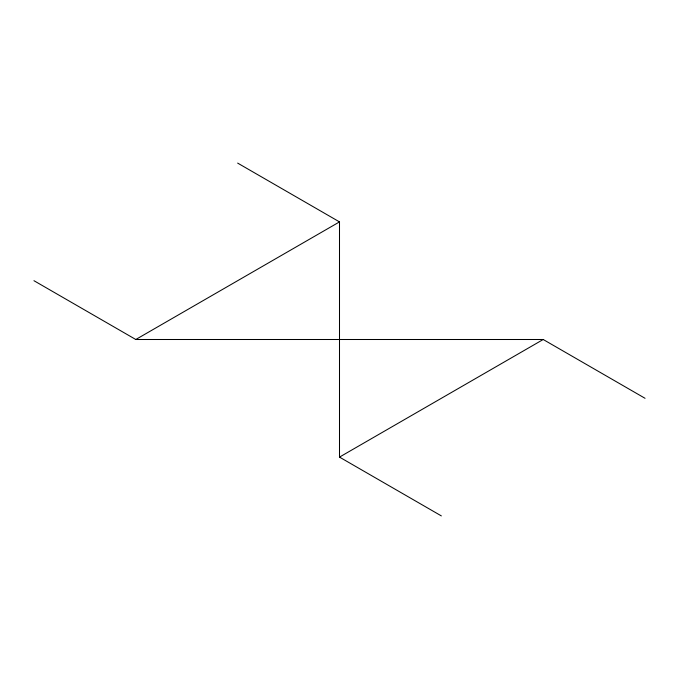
<?xml version="1.0" encoding="UTF-8"?>
<svg xmlns="http://www.w3.org/2000/svg" width="679" height="679" viewBox="0 0 679 679"><rect width="100%" height="100%" fill="white"/><g stroke="black" fill="none" stroke-linecap="round" stroke-linejoin="round"><path stroke-width="1.02" d="M33.95 280.699L135.8 339.5L339.5 221.897L339.5 457.103L441.35 515.904M339.5 457.103L543.2 339.5L645.05 398.301M135.8 339.5L543.2 339.5M237.65 163.096L339.5 221.897"/></g></svg>
